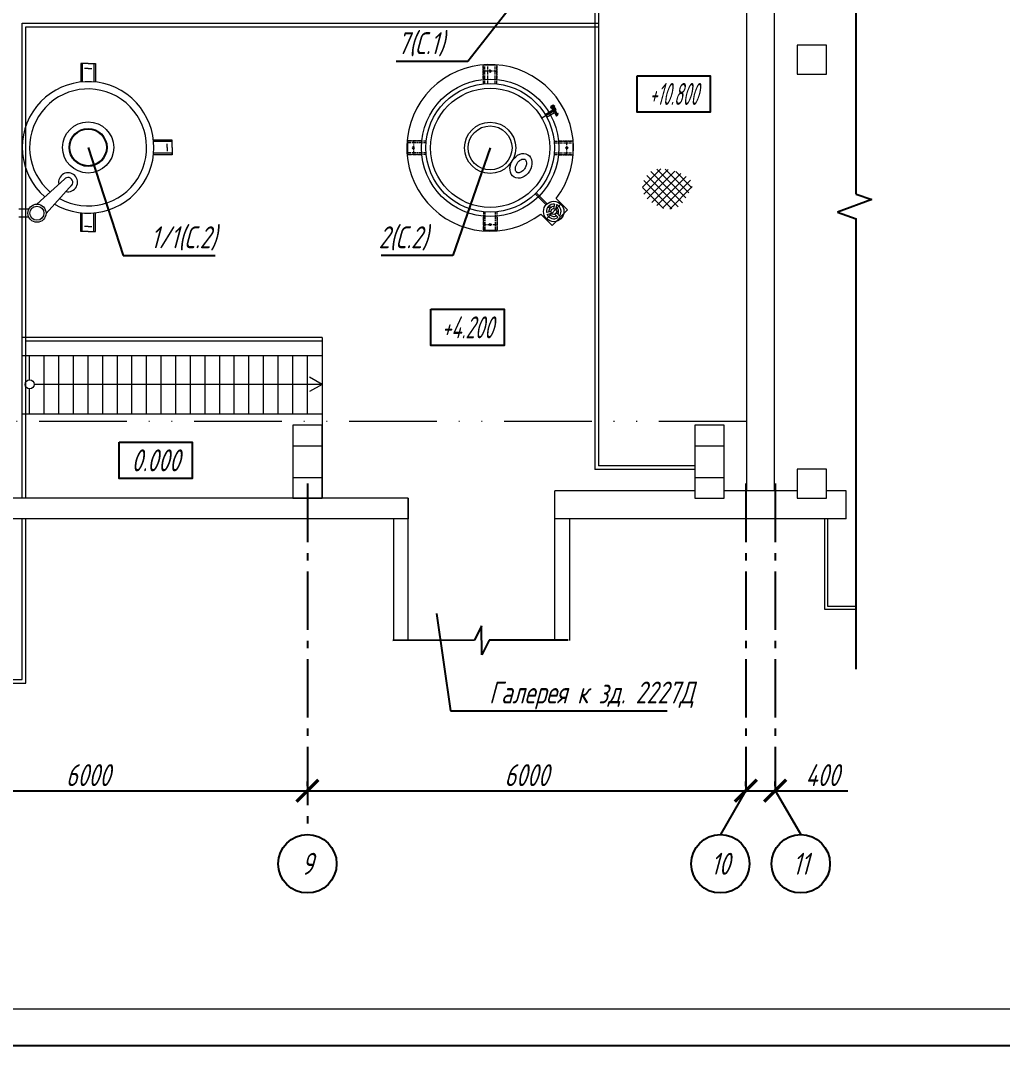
# Model space of a CAD drawing. Header units: millimetres. Extents: x -14296 to 10264, y -13087 to -5602.
# Drawn here: x -1518.6 to -1384.2, y -13086.7 to -12946.5 of the extents above; entities that cross this region are included whole.
import ezdxf
from ezdxf import colors
from ezdxf.entities.mleader import LeaderData, LeaderLine
from ezdxf.math import Vec2, Vec3

# ---------------------------------------------------------------- set-up
doc = ezdxf.new("R2010")
doc.units = ezdxf.units.MM
for name, pattern in [('ACAD_ISO12W100', [21, 12, -3, 0, -3, 0, -3]), ('CENTER', [50.8, 31.75, -6.35, 6.35, -6.35]), ('CENTER2', [1.125, 0.75, -0.125, 0.125, -0.125]), ('gost6', [12, 8, -1.5, 1, -1.5])]:
    doc.linetypes.add(name, pattern=pattern)
doc.layers.get('Defpoints').update_dxf_attribs({"color": 33})
doc.layers.add('TX', color=7, linetype='Continuous')
doc.layers.add('орудован', color=7, linetype='Continuous')
for name, color, linetype, lineweight in [('Линия выноска', 137, 'Continuous', 25), ('Осевая', 4, 'gost6', 25), ('Размерная', 4, 'Continuous', 25), ('Рамка толстая', 7, 'Continuous', 15), ('Рамка тонкая', 5, 'Continuous', 25), ('Строительный', 251, 'Continuous', 13), ('Текст', 7, 'Continuous', 20), ('Технологическое', 156, 'Continuous', 18)]:
    doc.layers.add(name, color=color, linetype=linetype, lineweight=lineweight)
doc.styles.add('gost shx', font='gost.shx', dxfattribs={"oblique": 15})
doc.styles.add('Simplex', font='simplex.shx', dxfattribs={"width": 0.7, "oblique": 15})
doc.linetypes.add('ограждение1', pattern='A,0.25,-0.1,[133,ltypeshp.shx,S=0.1,R=0,X=-0.1,Y=0],-0.1,1', length=1.45)
doc.dimstyles.new('ISO-25', dxfattribs={"dimtxt": 3, "dimasz": 2.5, "dimexe": 1.25, "dimexo": 0.625, "dimtad": 1, "dimtxsty": 'gost shx', "dimcen": 2.5, "dimclrt": 2, "dimadec": 0, "dimazin": 0, "dimtfac": 1, "dimtmove": 0, "dimatfit": 3, "dimfxl": 1, "dimarcsym": 0})

# ---------------------------------------------------------------- blocks, each defined once
blk = doc.blocks.new('A$C22994256')
at = {"layer": 'TX', "color": 5, "linetype": 'ByBlock'}
for p, q in [((-4.08, 3.42), (-1.93, 2.68)), ((-1.93, 2.68), (-6.65, 0.95)), ((-6.65, 0.95), (-4.08, 0.07))]:
    blk.add_line(p, q, dxfattribs=at)
blk = doc.blocks.new('A$C32520DA1')
at = {"layer": 'орудован', "lineweight": -2, "ltscale": 0.3}
h = blk.add_hatch(dxfattribs=at)
h.set_pattern_fill('ANSI37', color=4, scale=0.25, angle=270, style=0)
h.set_pattern_definition([(45, (345.161, -3272.3488), (0.561266, -0.561266), []), (315, (345.161, -3272.3488), (-0.561266, -0.561266), [])])
edge = h.paths.add_edge_path()
edge.add_spline(control_points=[(2.52, -0.8), (2.28, -1.28), (1.72, -2.41), (-0.45, -2.98), (-2.14, -1.94), (-3.79, -0.67), (-3.56, 1.53), (-1.96, 2.98), (0.07, 2.73), (1.77, 2.21), (3.79, 0.92), (2.93, -0.25), (2.52, -0.8)], knot_values=[0, 0, 0, 0, 1.566566, 3.673336, 5.745346, 7.383422, 9.561681, 11.30499, 13.330467, 15.16078, 17.108533, 18.858869, 18.858869, 18.858869, 18.858869], degree=3, periodic=0)
blk = doc.blocks.new('_ArchTick')
at = {"color": 0, "const_width": 0.15}
blk.add_lwpolyline([(-0.5, -0.5), (0.5, 0.5)], dxfattribs=at)
blk = doc.blocks.new('*D927')
at = {"layer": 'Defpoints', "color": 0, "lineweight": 15, "transparency": 16777216}
for p in [(-1539.31, -13051.88), (-1479.31, -13051.88), (-1479.31, -13051.88)]:
    blk.add_point(p, dxfattribs=at)
at = {"layer": 'Размерная', "color": 0, "lineweight": -2, "transparency": 16777216}
for p, q in [((-1539.31, -13051.25), (-1539.31, -13050.63)), ((-1479.31, -13051.25), (-1479.31, -13050.63)), ((-1539.31, -13051.88), (-1479.31, -13051.88))]:
    blk.add_line(p, q, dxfattribs=at)
at = {"layer": 'Размерная', "color": 0, "lineweight": -2, "transparency": 16777216, "xscale": 3, "yscale": 3, "zscale": 3, "rotation": 180}
blk.add_blockref('_ArchTick', (-1539.31, -13051.88), dxfattribs=at)
at = {"layer": 'Размерная', "color": 0, "lineweight": -2, "transparency": 16777216, "xscale": 3, "yscale": 3, "zscale": 3}
blk.add_blockref('_ArchTick', (-1479.31, -13051.88), dxfattribs=at)
at = {"layer": 'Размерная', "color": 2, "transparency": 16777216, "insert": (-1509.31, -13049.75), "char_height": 3, "attachment_point": 5, "style": 'Simplex'}
blk.add_mtext('6000', dxfattribs=at)
blk = doc.blocks.new('*D928')
at = {"layer": 'Defpoints', "color": 0, "lineweight": 15, "transparency": 16777216}
for p in [(-1419.31, -13051.88), (-1415.31, -13051.88), (-1415.31, -13051.88)]:
    blk.add_point(p, dxfattribs=at)
at = {"layer": 'Размерная', "color": 0, "lineweight": -2, "transparency": 16777216}
for p, q in [((-1419.31, -13051.25), (-1419.31, -13050.63)), ((-1415.31, -13051.25), (-1415.31, -13050.63)), ((-1419.31, -13051.88), (-1415.31, -13051.88)), ((-1415.31, -13051.88), (-1405.37, -13051.88))]:
    blk.add_line(p, q, dxfattribs=at)
at = {"layer": 'Размерная', "color": 0, "lineweight": -2, "transparency": 16777216, "xscale": 3, "yscale": 3, "zscale": 3, "rotation": 180}
blk.add_blockref('_ArchTick', (-1419.31, -13051.88), dxfattribs=at)
at = {"layer": 'Размерная', "color": 0, "lineweight": -2, "transparency": 16777216, "xscale": 3, "yscale": 3, "zscale": 3}
blk.add_blockref('_ArchTick', (-1415.31, -13051.88), dxfattribs=at)
at = {"layer": 'Размерная', "color": 2, "transparency": 16777216, "insert": (-1408.84, -13049.75), "char_height": 3, "attachment_point": 5, "style": 'Simplex'}
blk.add_mtext('400', dxfattribs=at)
blk = doc.blocks.new('*D929')
at = {"layer": 'Defpoints', "color": 0, "lineweight": 15, "transparency": 16777216}
for p in [(-1479.31, -13051.88), (-1419.31, -13051.88), (-1419.31, -13051.88)]:
    blk.add_point(p, dxfattribs=at)
at = {"layer": 'Размерная', "color": 0, "lineweight": -2, "transparency": 16777216}
for p, q in [((-1479.31, -13051.25), (-1479.31, -13050.63)), ((-1419.31, -13051.25), (-1419.31, -13050.63)), ((-1479.31, -13051.88), (-1419.31, -13051.88))]:
    blk.add_line(p, q, dxfattribs=at)
at = {"layer": 'Размерная', "color": 0, "lineweight": -2, "transparency": 16777216, "xscale": 3, "yscale": 3, "zscale": 3, "rotation": 180}
blk.add_blockref('_ArchTick', (-1479.31, -13051.88), dxfattribs=at)
at = {"layer": 'Размерная', "color": 0, "lineweight": -2, "transparency": 16777216, "xscale": 3, "yscale": 3, "zscale": 3}
blk.add_blockref('_ArchTick', (-1419.31, -13051.88), dxfattribs=at)
at = {"layer": 'Размерная', "color": 2, "transparency": 16777216, "insert": (-1449.31, -13049.75), "char_height": 3, "attachment_point": 5, "style": 'Simplex'}
blk.add_mtext('6000', dxfattribs=at)
blk = doc.blocks.new('_None')
blk = doc.blocks.new('A$C551E481E')
at = {"layer": 'Рамка толстая'}
blk.add_line((20, 5), (836, 5), dxfattribs=at)
at = {"layer": 'Рамка тонкая'}
blk.add_line((0, 0), (841, 0), dxfattribs=at)

msp = doc.modelspace()

# ---------------------------------------------------------------- linework, layer by layer
at = {"layer": 'Осевая'}
for p, q in [((-1479.30741, -13009.87681), (-1479.30741, -13057.87681)), ((-1419.30741, -13009.87681), (-1419.30741, -13051.87681)), ((-1415.30741, -13009.87681), (-1415.30741, -13051.87681)), ((-1419.30741, -13051.87681), (-1422.80741, -13057.87681)), ((-1415.30741, -13051.87681), (-1411.80741, -13057.87681))]:
    msp.add_line(p, q, dxfattribs=at)
at = {"layer": 'Рамка тонкая'}
for p, q in [((-1404.21101, -12970.27613), (-1404.21101, -12877.87175)), ((-1404.21101, -13035.26682), (-1404.21101, -12973.62103))]:
    msp.add_line(p, q, dxfattribs=at)
at = {"layer": 'Рамка тонкая', "ltscale": 100}
for p, q in [((-1455.46327, -13029.30481), (-1456.45205, -13031.31038)), ((-1455.44086, -13033.30474), (-1455.46327, -13029.30481)), ((-1456.45205, -13031.31038), (-1467.62807, -13031.3488)), ((-1454.45208, -13031.29917), (-1455.44086, -13033.30474)), ((-1443.62807, -13031.26853), (-1454.45208, -13031.29917))]:
    msp.add_line(p, q, dxfattribs=at)
at = {"layer": 'Рамка тонкая'}
for points in [[(-1434.21055, -12954.0636), (-1424.21055, -12954.0636), (-1424.21055, -12959.0636), (-1434.21055, -12959.0636)], [(-1462.39963, -12985.99216), (-1452.39963, -12985.99216), (-1452.39963, -12990.99216), (-1462.39963, -12990.99216)], [(-1505.0589, -13004.18436), (-1495.0589, -13004.18436), (-1495.0589, -13009.18436), (-1505.0589, -13009.18436)]]:
    msp.add_lwpolyline(points, close=True, dxfattribs=at)
for centre in [(-1479.30741, -13061.87681), (-1422.80741, -13061.87681), (-1411.80741, -13061.87681)]:
    msp.add_circle(centre, 4, dxfattribs=at)
at = {"layer": 'Строительный', "ltscale": 100}
for p, q in [((-1415.40741, -13010.87681), (-1415.40741, -12829.07681)), ((-1419.20741, -13010.87681), (-1419.20741, -12832.87681)), ((-1408.30741, -12949.87681), (-1412.30741, -12949.87681)), ((-1412.30741, -12949.87681), (-1412.30741, -12953.87681)), ((-1408.30741, -12953.87681), (-1408.30741, -12949.87681)), ((-1412.30741, -12953.87681), (-1408.30741, -12953.87681)), ((-1477.30741, -12992.37681), (-1518.30741, -12992.37681)), ((-1517.30741, -12995.68813), (-1517.30741, -12992.37681)), ((-1515.30741, -13000.37681), (-1515.30741, -12992.37681)), ((-1513.30741, -13000.37681), (-1513.30741, -12992.37681)), ((-1511.30741, -13000.37681), (-1511.30741, -12992.37681)), ((-1509.30741, -13000.37681), (-1509.30741, -12992.37681)), ((-1507.30741, -13000.37681), (-1507.30741, -12992.37681)), ((-1505.30741, -13000.37681), (-1505.30741, -12992.37681)), ((-1503.30741, -13000.37681), (-1503.30741, -12992.37681)), ((-1501.30741, -13000.37681), (-1501.30741, -12992.37681)), ((-1499.30741, -13000.37681), (-1499.30741, -12992.37681)), ((-1497.30741, -13000.37681), (-1497.30741, -12992.37681)), ((-1495.30741, -13000.37681), (-1495.30741, -12992.37681)), ((-1493.30741, -13000.37681), (-1493.30741, -12992.37681)), ((-1491.30741, -13000.37681), (-1491.30741, -12992.37681)), ((-1489.30741, -13000.37681), (-1489.30741, -12992.37681)), ((-1487.30741, -13000.37681), (-1487.30741, -12992.37681)), ((-1485.30741, -13000.37681), (-1485.30741, -12992.37681)), ((-1483.30741, -13000.37681), (-1483.30741, -12992.37681)), ((-1481.30741, -13000.37681), (-1481.30741, -12992.37681)), ((-1479.30741, -13000.37681), (-1479.30741, -12992.37681)), ((-1477.30741, -12996.28813), (-1516.70741, -12996.28813)), ((-1517.30741, -13000.37681), (-1517.30741, -12996.88813)), ((-1477.30741, -13000.37681), (-1518.30741, -13000.37681)), ((-1477.30741, -13001.87681), (-1481.30741, -13001.87681)), ((-1481.30741, -13001.87681), (-1481.30741, -13011.87681)), ((-1477.30741, -13011.87681), (-1477.30741, -13001.87681)), ((-1422.30741, -13001.87681), (-1426.30741, -13001.87681)), ((-1426.30741, -13001.87681), (-1426.30741, -13011.87681)), ((-1422.30741, -13011.87681), (-1422.30741, -13001.87681)), ((-1481.30741, -13004.70264), (-1477.30741, -13004.70264)), ((-1426.30741, -13004.70264), (-1422.30741, -13004.70264)), ((-1408.30741, -13007.87681), (-1412.30741, -13007.87681)), ((-1412.30741, -13007.87681), (-1412.30741, -13011.87681)), ((-1408.30741, -13011.87681), (-1408.30741, -13007.87681)), ((-1481.30741, -13009.05098), (-1477.30741, -13009.05098)), ((-1426.30741, -13009.05098), (-1422.30741, -13009.05098)), ((-1426.30741, -13010.87681), (-1445.46168, -13010.87681)), ((-1445.46168, -13031.27372), (-1445.46168, -13010.87681)), ((-1412.30741, -13010.87681), (-1422.30741, -13010.87681)), ((-1405.60741, -13010.87681), (-1408.30741, -13010.87681)), ((-1405.60741, -13014.67681), (-1405.60741, -13010.87681)), ((-1465.50741, -13011.87681), (-1524.80741, -13011.87681)), ((-1481.30741, -13011.87681), (-1477.30741, -13011.87681)), ((-1465.50741, -13011.87681), (-1465.50741, -13014.67681)), ((-1465.50741, -13031.34151), (-1465.50741, -13011.87681)), ((-1426.30741, -13011.87681), (-1422.30741, -13011.87681)), ((-1412.30741, -13011.87681), (-1408.30741, -13011.87681)), ((-1465.50741, -13014.67681), (-1524.80741, -13014.67681)), ((-1467.50741, -13014.67681), (-1467.50741, -13031.34735)), ((-1405.60741, -13014.67681), (-1445.45422, -13014.67681)), ((-1443.45422, -13014.67681), (-1445.45422, -13014.67681)), ((-1443.45422, -13014.67681), (-1443.45422, -13031.34735))]:
    msp.add_line(p, q, dxfattribs=at)
at = {"layer": 'Строительный', "linetype": 'ограждение1', "ltscale": 3}
for p, q in [((-1439.97736, -12835.43687), (-1439.97736, -13007.93687)), ((-1517.80741, -12947.37681), (-1439.47736, -12947.37681)), ((-1517.80741, -13011.87681), (-1517.80741, -12947.37681)), ((-1477.30741, -12990.37681), (-1517.80741, -12990.37681)), ((-1426.30741, -13007.93687), (-1439.97736, -13007.93687)), ((-1517.80741, -13037.1535), (-1517.80741, -13014.67681)), ((-1408.56457, -13014.67681), (-1408.56457, -13027.0535)), ((-1408.56457, -13027.0535), (-1404.21101, -13027.0535)), ((-1548.76883, -13037.1535), (-1517.80741, -13037.1535))]:
    msp.add_line(p, q, dxfattribs=at)
at = {"layer": 'Строительный', "ltscale": 0.3}
for p, q in [((-1439.47736, -12835.93687), (-1439.47736, -13007.43687)), ((-1518.30741, -12946.87681), (-1439.47736, -12946.87681)), ((-1518.30741, -13011.87681), (-1518.30741, -12946.87681)), ((-1477.30741, -12989.87681), (-1518.30741, -12989.87681)), ((-1477.30741, -12989.87681), (-1477.30741, -13011.87681)), ((-1426.30741, -13007.43687), (-1439.47736, -13007.43687)), ((-1518.30741, -13036.6535), (-1518.30741, -13014.67681)), ((-1548.76883, -13036.6535), (-1518.30741, -13036.6535))]:
    msp.add_line(p, q, dxfattribs=at)
at = {"layer": 'Строительный'}
for p, q in [((-1477.30741, -12996.28813), (-1479.03946, -12995.28813)), ((-1477.30741, -12996.28813), (-1479.03946, -12997.28813)), ((-1408.16457, -13014.67681), (-1408.16457, -13026.6535)), ((-1408.16457, -13026.6535), (-1404.21101, -13026.6535))]:
    msp.add_line(p, q, dxfattribs=at)
at = {"layer": 'Строительный', "color": 0, "linetype": 'ACAD_ISO12W100'}
msp.add_line((-1419.20741, -13001.37681), (-1779.40741, -13001.37681), dxfattribs=at)
at = {"layer": 'Строительный'}
msp.add_circle((-1517.30741, -12996.28813), 0.6, dxfattribs=at)
at = {"layer": 'Технологическое', "ltscale": 0.6}
for p, q in [((-1509.30741, -12952.37681), (-1510.30741, -12952.37681)), ((-1510.30741, -12952.37681), (-1510.30741, -12954.93681)), ((-1510.10741, -12952.37681), (-1510.10741, -12954.91681)), ((-1509.30741, -12952.37681), (-1508.30741, -12952.37681)), ((-1508.50741, -12952.37681), (-1508.50741, -12954.91681)), ((-1508.30741, -12952.37681), (-1508.30741, -12954.93681)), ((-1509.30741, -12953.07681), (-1509.80741, -12953.07681)), ((-1509.30741, -12953.07681), (-1508.80741, -12953.07681)), ((-1497.80741, -12962.87681), (-1500.36741, -12962.87681)), ((-1497.80741, -12963.07681), (-1500.34741, -12963.07681)), ((-1498.50741, -12963.87681), (-1498.50741, -12963.37681)), ((-1498.50741, -12963.87681), (-1498.50741, -12964.37681)), ((-1497.80741, -12963.87681), (-1497.80741, -12962.87681)), ((-1497.80741, -12963.87681), (-1497.80741, -12964.87681)), ((-1497.80741, -12964.87681), (-1500.36741, -12964.87681)), ((-1497.80741, -12964.67681), (-1500.34741, -12964.67681)), ((-1497.80741, -12964.87681), (-1497.80741, -12964.67681)), ((-1510.30741, -12975.37681), (-1510.30741, -12972.81681)), ((-1510.10741, -12975.37681), (-1510.10741, -12972.83681)), ((-1508.50741, -12975.37681), (-1508.50741, -12972.83681)), ((-1508.30741, -12975.37681), (-1508.30741, -12972.81681)), ((-1509.30741, -12974.67681), (-1509.80741, -12974.67681)), ((-1509.30741, -12974.67681), (-1508.80741, -12974.67681)), ((-1509.30741, -12975.37681), (-1510.30741, -12975.37681)), ((-1509.30741, -12975.37681), (-1508.30741, -12975.37681))]:
    msp.add_line(p, q, dxfattribs=at)
at = {"layer": 'Технологическое', "linetype": 'CENTER2', "ltscale": 0.5}
for p, q in [((-1455.25741, -12954.43687), (-1455.25741, -12952.63687)), ((-1455.20741, -12955.18302), (-1455.20741, -12952.63687)), ((-1455.00741, -12955.18302), (-1455.00741, -12952.63687)), ((-1454.60741, -12955.18302), (-1454.60741, -12952.63687)), ((-1453.60741, -12955.18302), (-1453.60741, -12952.63687)), ((-1453.40741, -12955.18302), (-1453.40741, -12952.63687)), ((-1453.35741, -12954.43687), (-1453.35741, -12952.63687)), ((-1463.80741, -12962.98687), (-1465.60741, -12962.98687)), ((-1463.06126, -12963.03687), (-1465.60741, -12963.03687)), ((-1463.06126, -12963.23687), (-1465.60741, -12963.23687)), ((-1445.55355, -12963.03687), (-1443.00741, -12963.03687)), ((-1445.55355, -12963.23687), (-1443.00741, -12963.23687)), ((-1444.80741, -12962.98687), (-1443.00741, -12962.98687)), ((-1463.06126, -12964.63687), (-1465.60741, -12964.63687)), ((-1463.06126, -12964.83687), (-1465.60741, -12964.83687)), ((-1463.80741, -12964.88687), (-1465.60741, -12964.88687)), ((-1445.55355, -12964.63687), (-1443.00741, -12964.63687)), ((-1445.55355, -12964.83687), (-1443.00741, -12964.83687)), ((-1444.80741, -12964.88687), (-1443.00741, -12964.88687)), ((-1455.25741, -12973.43687), (-1455.25741, -12975.23687)), ((-1455.20741, -12972.69073), (-1455.20741, -12975.23687)), ((-1455.00741, -12972.69073), (-1455.00741, -12975.23687)), ((-1453.60741, -12972.69073), (-1453.60741, -12975.23687)), ((-1453.40741, -12972.69073), (-1453.40741, -12975.23687)), ((-1453.35741, -12973.43687), (-1453.35741, -12975.23687))]:
    msp.add_line(p, q, dxfattribs=at)
at = {"layer": 'Технологическое'}
for p, q in [((-1453.35741, -12952.63687), (-1455.25741, -12952.63687)), ((-1455.20741, -12954.43687), (-1455.25741, -12954.43687)), ((-1453.35741, -12954.43687), (-1453.40741, -12954.43687)), ((-1465.60741, -12962.98687), (-1465.60741, -12964.88687)), ((-1463.80741, -12962.98687), (-1463.80741, -12963.03687)), ((-1444.80741, -12962.98687), (-1444.80741, -12963.03687)), ((-1443.00741, -12962.98687), (-1443.00741, -12964.88687)), ((-1463.80741, -12964.83687), (-1463.80741, -12964.88687)), ((-1444.80741, -12964.83687), (-1444.80741, -12964.88687)), ((-1512.55196, -12968.22401), (-1516.30809, -12971.63681)), ((-1515.06774, -12972.90552), (-1511.49247, -12968.9691)), ((-1446.6598, -12971.7259), (-1448.15598, -12970.22972)), ((-1446.51838, -12971.58448), (-1448.01456, -12970.0883)), ((-1443.70022, -12972.42215), (-1445.25523, -12970.86714)), ((-1517.41375, -12972.31681), (-1518.80741, -12972.31681)), ((-1516.71754, -12972.00883), (-1517.13222, -12972.38561)), ((-1444.61172, -12971.65266), (-1446.59162, -12973.63256)), ((-1446.1433, -12972.2424), (-1446.37594, -12972.00976)), ((-1446.00188, -12972.10098), (-1446.23452, -12971.86834)), ((-1443.70022, -12972.42215), (-1445.82154, -12974.54347)), ((-1445.49831, -12971.6773), (-1445.65059, -12972.24561)), ((-1445.20853, -12971.75495), (-1445.36081, -12972.32326)), ((-1517.41375, -12973.43681), (-1518.80741, -12973.43681)), ((-1445.82154, -12974.54347), (-1447.37655, -12972.98846)), ((-1446.56698, -12972.74597), (-1445.99867, -12972.59369)), ((-1446.48933, -12973.03575), (-1445.92102, -12972.88347)), ((-1445.0295, -12973.42691), (-1445.44553, -12973.01088)), ((-1444.81737, -12973.21478), (-1445.2334, -12972.79875)), ((-1453.35741, -12975.23687), (-1455.25741, -12975.23687))]:
    msp.add_line(p, q, dxfattribs=at)
at = {"layer": 'Технологическое', "ltscale": 0.3}
for p, q in [((-1445.46203, -12958.16538), (-1446.09009, -12958.528)), ((-1445.87691, -12958.17035), (-1446.01765, -12958.25161)), ((-1445.51996, -12959.11364), (-1446.01765, -12958.25161)), ((-1445.73472, -12958.41665), (-1445.87691, -12958.17035)), ((-1445.81827, -12958.1365), (-1445.67753, -12958.05524)), ((-1445.6219, -12958.47662), (-1445.81827, -12958.1365)), ((-1445.73141, -12958.42237), (-1445.73472, -12958.41665)), ((-1445.73141, -12958.42237), (-1445.69433, -12958.43243)), ((-1445.73141, -12958.42237), (-1445.09821, -12959.51911)), ((-1445.65709, -12958.49693), (-1445.69433, -12958.43243)), ((-1445.28818, -12958.72962), (-1445.67753, -12958.05524)), ((-1445.65709, -12958.49693), (-1445.6219, -12958.47662)), ((-1445.65709, -12958.49693), (-1445.23388, -12959.22995)), ((-1445.6219, -12958.47662), (-1445.03957, -12959.48525)), ((-1446.79704, -12959.35055), (-1445.73664, -12958.73833)), ((-1446.58035, -12959.72586), (-1445.51996, -12959.11364)), ((-1445.51996, -12959.11364), (-1445.23895, -12959.60036)), ((-1444.98551, -12959.21947), (-1445.41283, -12959.46619)), ((-1445.09821, -12959.51911), (-1445.23895, -12959.60036))]:
    msp.add_line(p, q, dxfattribs=at)
at = {"layer": 'Технологическое', "linetype": 'CENTER', "ltscale": 0.3}
msp.add_line((-1445.28818, -12958.72962), (-1447.34063, -12959.9146), dxfattribs=at)
at = {"layer": 'Технологическое'}
for centre, radius in [((-1454.30711, -12963.93687), 9.4), ((-1454.30741, -12963.93687), 8.8), ((-1454.30741, -12963.93687), 8.15), ((-1454.30741, -12963.93687), 3.5), ((-1454.30741, -12963.93687), 3), ((-1516.30741, -12972.87681), 1.24), ((-1516.30741, -12972.87681), 0.96), ((-1445.60167, -12972.64261), 1.4), ((-1445.60167, -12972.64261), 0.4)]:
    msp.add_circle(centre, radius, dxfattribs=at)
at = {"layer": 'Технологическое', "ltscale": 0.6}
for radius in [3.5, 2.6, 2.5]:
    msp.add_circle((-1509.30741, -12963.87681), radius, dxfattribs=at)
at = {"layer": 'Технологическое'}
for centre, radius, start, end in [((-1454.30682, -12963.93687), 11.4, 322.5608432, 307.4391568), ((-1512.05412, -12968.64192), 1.3, 257.0293073, 192.5583547), ((-1512.05412, -12968.64192), 0.65, 305.7276965, 139.9888898), ((-1445.60167, -12972.64261), 1, 85.3398909, 184.6601091), ((-1445.60167, -12972.64261), 0.67345, 87.8696075, 182.1303925), ((-1445.52246, -12971.67083), 0.025, 345, 85.3398909), ((-1445.60167, -12972.64261), 0.67345, 327.8696075, 62.1303925), ((-1445.18438, -12971.76142), 0.025, 64.6601091, 165), ((-1445.60167, -12972.64261), 1, 325.3398909, 64.6601091), ((-1446.57345, -12972.72182), 0.025, 184.6601091, 285), ((-1446.48286, -12973.0599), 0.025, 105, 205.3398909), ((-1445.60167, -12972.64261), 1, 205.3398909, 304.6601091), ((-1445.60167, -12972.64261), 0.67345, 207.8696075, 302.1303925), ((-1445.04718, -12973.44459), 0.025, 304.6601091, 45), ((-1444.79969, -12973.1971), 0.025, 225, 325.3398909)]:
    msp.add_arc(centre, radius, start, end, dxfattribs=at)
at = {"layer": 'Технологическое', "linetype": 'CENTER2', "ltscale": 0.5}
for start, end in [(84.8089974, 95.1910026), (174.8089974, 185.1910026), (354.8089974, 5.1910026), (264.8089974, 275.1910026)]:
    msp.add_arc((-1454.30741, -12963.93687), 10.5, start, end, dxfattribs=at)
at = {"layer": 'Технологическое', "ltscale": 0.6}
for radius, start, end in [(9, 239.3300049, 228.8655143), (8, 240.8012414, 229.6958415)]:
    msp.add_arc((-1509.30741, -12963.87681), radius, start, end, dxfattribs=at)
at = {"layer": 'Технологическое'}
msp.add_ellipse((-1450.08865, -12966.40061), major_axis=(-0.9339, -1.52881), ratio=0.771002871, dxfattribs=at)
for points, knots in [([(-1454.16465, -12953.43687), (-1454.17178, -12953.62105), (-1454.43362, -12953.6337), (-1454.44512, -12953.43687), (-1454.43362, -12953.24012), (-1454.17178, -12953.2527), (-1454.16465, -12953.43687)], [0, 0, 0, 0, 1, 1, 1, 2, 2, 2, 2]), ([(-1464.80741, -12963.79411), (-1464.62323, -12963.80124), (-1464.61058, -12964.06309), (-1464.80741, -12964.07458), (-1465.00416, -12964.06309), (-1464.99158, -12963.80124), (-1464.80741, -12963.79411)], [0, 0, 0, 0, 1, 1, 1, 2, 2, 2, 2]), ([(-1443.80741, -12963.79411), (-1443.99158, -12963.80124), (-1444.00424, -12964.06309), (-1443.80741, -12964.07458), (-1443.61066, -12964.06309), (-1443.62323, -12963.80124), (-1443.80741, -12963.79411)], [0, 0, 0, 0, 1, 1, 1, 2, 2, 2, 2]), ([(-1450.63158, -12967.28939), (-1450.59715, -12967.31043), (-1450.55861, -12967.32558), (-1450.46097, -12967.34248), (-1450.40147, -12967.34363), (-1450.26144, -12967.31966), (-1450.18123, -12967.29418), (-1450.01305, -12967.21017), (-1449.92534, -12967.15167), (-1449.71767, -12966.96981), (-1449.6033, -12966.82848), (-1449.43108, -12966.5184), (-1449.37363, -12966.35032), (-1449.32492, -12966.04021), (-1449.3337, -12965.89948), (-1449.38413, -12965.70659), (-1449.41759, -12965.64241), (-1449.48851, -12965.55029), (-1449.52531, -12965.5209), (-1449.61171, -12965.47745), (-1449.66318, -12965.46294), (-1449.79892, -12965.45894), (-1449.88327, -12965.47081), (-1450.07244, -12965.53917), (-1450.1765, -12965.59585), (-1450.37825, -12965.75336), (-1450.47562, -12965.85397), (-1450.64152, -12966.08274), (-1450.70992, -12966.21069), (-1450.80565, -12966.46897), (-1450.83287, -12966.59905), (-1450.84773, -12966.83448), (-1450.83544, -12966.93932), (-1450.78818, -12967.10627), (-1450.75417, -12967.16805), (-1450.6911, -12967.24608), (-1450.66277, -12967.27034), (-1450.63158, -12967.28939)], [0, 0, 0, 0, 0.296332918, 0.296332918, 0.592665836, 0.592665836, 0.888998754, 0.888998754, 1.185331672, 1.185331672, 1.62448016, 1.62448016, 2.063628649, 2.063628649, 2.502777137, 2.502777137, 2.853976528, 2.853976528, 3.205175919, 3.205175919, 3.55637531, 3.55637531, 3.907574701, 3.907574701, 4.258774092, 4.258774092, 4.609973483, 4.609973483, 4.961172874, 4.961172874, 5.312372265, 5.312372265, 5.663571656, 5.663571656, 6.014771047, 6.014771047, 6.283185307, 6.283185307, 6.283185307, 6.283185307]), ([(-1454.16465, -12974.43687), (-1454.17178, -12974.2527), (-1454.43362, -12974.24004), (-1454.44512, -12974.43687), (-1454.43362, -12974.63362), (-1454.17178, -12974.62105), (-1454.16465, -12974.43687)], [0, 0, 0, 0, 1, 1, 1, 2, 2, 2, 2])]:
    msp.add_open_spline(points, degree=3, knots=knots, dxfattribs=at)

# ---------------------------------------------------------------- block references
msp.add_blockref('A$C551E481E', (-1881.71622, -13086.74065))
at = {"layer": 'Рамка тонкая'}
msp.add_blockref('A$C22994256', (-1400.13166, -12973.69432), dxfattribs=at)
at = {"layer": 'Строительный'}
msp.add_blockref('A$C32520DA1', (-1429.87622, -12969.61544), dxfattribs=at)

# ---------------------------------------------------------------- texts
at = {"layer": 'Текст', "char_height": 3, "width": 10, "attachment_point": 5, "style": 'Simplex'}
for s, insert in [('{\\W0.5;+10.800}', (-1429.21055, -12956.5636)), ('{\\W0.6;+4.200}', (-1457.39963, -12988.49216)), ('{\\W0.7;0.000}', (-1500.0589, -13006.68436)), ('9', (-1479.30741, -13061.87681)), ('10', (-1422.80741, -13061.87681)), ('11', (-1411.80741, -13061.87681))]:
    msp.add_mtext(s, dxfattribs=dict(at, insert=insert))

# ---------------------------------------------------------------- dimensions: what is measured, and where the dimension line sits
at = {"layer": 'Размерная'}
for base, p1, p2, override, picture, middle in [((-1479.30741, -13051.87681), (-1539.30741, -13051.87681), (-1479.30741, -13051.87681), {"dimtxt": 3, "dimasz": 3, "dimlfac": 100, "dimrnd": 500, "dimtxsty": 'Simplex', "dimblk1": 'ArchTick', "dimblk2": 'ArchTick', "dimsah": 1}, '*D927', (-1509.30741, -13049.75181)), ((-1419.30741, -13051.87681), (-1479.30741, -13051.87681), (-1419.30741, -13051.87681), {"dimtxt": 3, "dimasz": 3, "dimlfac": 100, "dimrnd": 500, "dimtxsty": 'Simplex', "dimblk1": 'ArchTick', "dimblk2": 'ArchTick', "dimsah": 1}, '*D929', (-1449.30741, -13049.75181)), ((-1415.30741, -13051.87681), (-1419.30741, -13051.87681), (-1415.30741, -13051.87681), {"dimtxt": 3, "dimasz": 3, "dimlfac": 100, "dimrnd": 100, "dimtxsty": 'Simplex', "dimblk1": 'ArchTick', "dimblk2": 'ArchTick', "dimsah": 1}, '*D928', (-1408.84101, -13049.75181))]:
    dim = msp.add_linear_dim(base=base, p1=p1, p2=p2, dimstyle='ISO-25', override=override, dxfattribs=at)
    dim.commit()
    dim.dimension.update_dxf_attribs({"geometry": picture, "text_midpoint": middle})

# ---------------------------------------------------------------- leaders
at = {"layer": 'Линия выноска'}
ml = msp.add_multileader_mtext('Standard', dxfattribs=at)
ml.set_content('{\\W0.7;7(С.1)}', color=2, style='Simplex')
ml.set_leader_properties()
ml.set_arrow_properties(name='NONE')
ml.build(insert=Vec2(0, 0))
ml.multileader.update_dxf_attribs({"text_left_attachment_type": 6, "text_right_attachment_type": 6, "dogleg_length": 0})
ctx = ml.context
ctx.base_point, ctx.char_height, ctx.plane_origin = Vec3(-1470.1674, -12952.11674), 3, Vec3(-1373.02797, -12982.41432)
ctx.left_attachment, ctx.right_attachment, ctx.text_align_type = 6, 6, 1
notes = []
notes.append((ctx, [(0, (1, 1, 0), (-1457.35495, -12952.11674), (-1, 0), 0, [(1, [(-1450.10047, -12942.87681)], 0, [])])]))
ctx.mtext.insert, ctx.mtext.alignment, ctx.mtext.flow_direction = Vec3(-1463.76117, -12948.11674), 2, 5
ml = msp.add_multileader_mtext('Standard', dxfattribs=at)
ml.set_content('1/1(С.2)', color=2, style='Simplex')
ml.set_leader_properties()
ml.set_arrow_properties(name='NONE')
ml.build(insert=Vec2(0, 0))
ml.multileader.update_dxf_attribs({"text_left_attachment_type": 6, "text_right_attachment_type": 6, "dogleg_length": 0})
ctx = ml.context
ctx.base_point, ctx.char_height, ctx.plane_origin = Vec3(-1504.49637, -12978.67161), 3, Vec3(-1420.47431, -13008.76611)
ctx.left_attachment, ctx.right_attachment, ctx.text_align_type = 6, 6, 1
notes.append((ctx, [(1, (1, 1, 0), (-1504.49637, -12978.67161), (1, 0), 0, [(1, [(-1509.30741, -12963.87681)], 0, [])])]))
ctx.mtext.insert, ctx.mtext.alignment, ctx.mtext.flow_direction = Vec3(-1496.24014, -12974.67161), 2, 5
ml = msp.add_multileader_mtext('Standard', dxfattribs=at)
ml.set_content('{\\W0.7;2(С.2)}', color=2, style='Simplex')
ml.set_leader_properties()
ml.set_arrow_properties(name='NONE')
ml.build(insert=Vec2(0, 0))
ml.multileader.update_dxf_attribs({"text_left_attachment_type": 6, "text_right_attachment_type": 6, "dogleg_length": 0})
ctx = ml.context
ctx.base_point, ctx.char_height, ctx.plane_origin = Vec3(-1472.99841, -12978.67161), 3, Vec3(-1401.91554, -13010.76901)
ctx.left_attachment, ctx.right_attachment, ctx.text_align_type = 6, 6, 1
notes.append((ctx, [(0, (1, 1, 0), (-1459.38596, -12978.67161), (-1, 0), 0, [(1, [(-1454.30711, -12963.93687)], 0, [])])]))
ctx.mtext.insert, ctx.mtext.alignment, ctx.mtext.flow_direction = Vec3(-1466.19218, -12974.67161), 2, 5
ml = msp.add_multileader_mtext('Standard', dxfattribs=at)
ml.set_content('{\\W0.7;Галерея к зд. 2227Д}', color=2, style='Simplex')
ml.set_leader_properties()
ml.set_arrow_properties(name='NONE')
ml.build(insert=Vec2(0, 0))
ml.multileader.update_dxf_attribs({"text_left_attachment_type": 6, "text_right_attachment_type": 6, "dogleg_length": 0})
ctx = ml.context
ctx.base_point, ctx.char_height, ctx.plane_origin = Vec3(-1459.74482, -13040.95054), 3, Vec3(-1292.54507, -13051.26937)
ctx.left_attachment, ctx.right_attachment, ctx.text_align_type = 6, 6, 1
notes.append((ctx, [(1, (1, 1, 0), (-1459.74482, -13040.95054), (1, 0), 0, [(1, [(-1461.66501, -13027.64868)], 0, [])])]))
ctx.mtext.insert, ctx.mtext.alignment, ctx.mtext.flow_direction = Vec3(-1440.44289, -13036.95054), 2, 5
for ctx, leaders in notes:
    for number, flags, end, landing, length, lines in leaders:
        leader = LeaderData()
        leader.index, (leader.has_last_leader_line, leader.has_dogleg_vector, leader.attachment_direction) = number, flags
        leader.last_leader_point, leader.dogleg_vector, leader.dogleg_length = Vec3(end), Vec3(landing), length
        for number, points, colour, breaks in lines:
            line = LeaderLine()
            line.index, line.vertices, line.color, line.breaks = number, Vec3.list(points), colors.encode_raw_color(colour), breaks
            leader.lines.append(line)
        ctx.leaders.append(leader)

doc.saveas('drawing.dxf')
